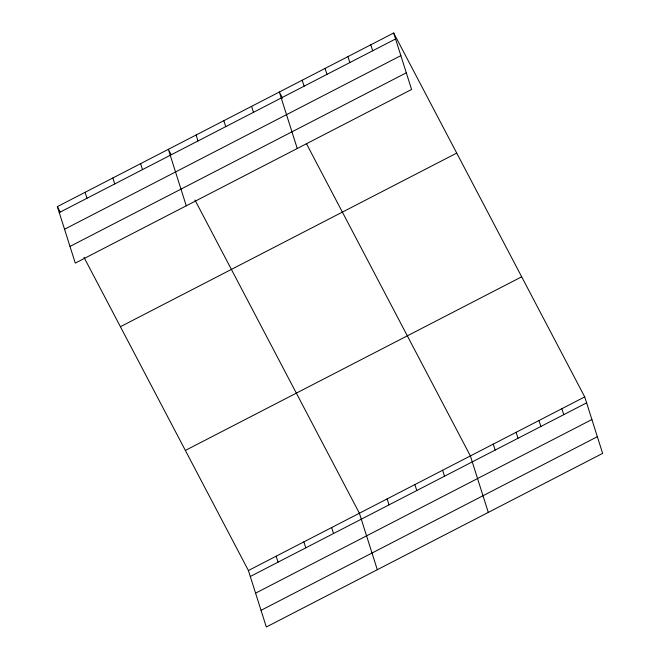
<?xml version="1.0" encoding="UTF-8"?>
<svg xmlns="http://www.w3.org/2000/svg" width="660" height="660" viewBox="0 0 660 660"><rect width="100%" height="100%" fill="white"/><g stroke="black" fill="none" stroke-linecap="round" stroke-linejoin="round"><path stroke-width="0.99" d="M393.682 33L411.592 89.479L75.281 263.101L57.362 206.621L393.682 33L584.719 396.899L602.638 453.379L266.318 627L248.407 570.52L83.985 257.326M59.251 212.586L395.571 38.965M64.54 229.259L400.859 55.63M69.993 246.427L406.304 72.806M120.409 326.708L456.72 153.087M185.361 450.433L521.681 276.812M248.407 570.52L584.719 396.899M250.297 576.485L586.608 402.856M255.585 593.15L591.896 419.529M261.03 610.327L597.349 436.706M282.604 98.257L279.337 92.029L297.248 148.508M306.421 143.624L470.374 455.928L488.293 512.408M171.146 154.663L168.35 149.325L186.26 205.804M194.964 200.029L359.387 513.224L377.305 569.704M57.362 206.621L60.167 211.959M561.85 408.705L563.739 414.661M538.981 420.511L540.87 426.476M516.112 432.316L518.001 438.281M370.813 44.806L372.702 50.77M493.243 444.122L495.132 450.087M347.944 56.611L349.833 62.576M325.075 68.417L326.964 74.382M442.629 470.25L444.518 476.215M302.206 80.223L304.095 86.188M414.884 484.58L416.773 490.537M387.131 498.902L389.029 504.867M251.584 106.359L253.481 112.315M223.839 120.681L225.728 126.637M331.642 527.546L333.531 533.511M196.094 135.003L197.983 140.968M303.897 541.876L305.786 547.833M276.152 556.198L278.041 562.155M140.605 163.655L142.494 169.612M112.852 177.977L114.749 183.934M85.107 192.299L87.004 198.264"/></g></svg>
